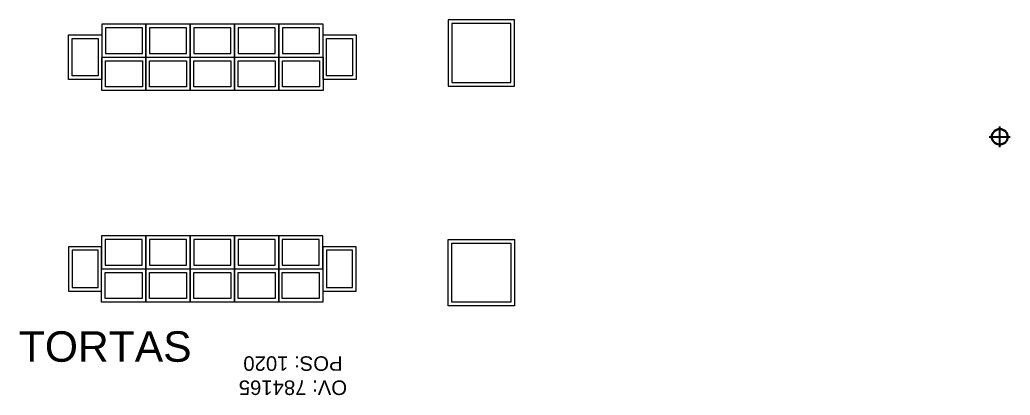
# Model space of a CAD drawing. Header units: millimetres. Extents: x 1478096 to 1808313, y 619971 to 762366.
# Drawn here: x 1789300 to 1802941, y 677083 to 682256 of the extents above; entities that cross this region are included whole.
import ezdxf

# ---------------------------------------------------------------- set-up
doc = ezdxf.new("R2010")
doc.units = ezdxf.units.MM
doc.header["$LTSCALE"] = 10
for name, color, linetype in [('COSTAN-EXH-NOMENCLATURAS', 7, 'Continuous'), ('ZZZZ0_Estructura', 251, 'Continuous'), ('ZZZZW-section count', 250, 'Continuous')]:
    doc.layers.add(name, color=color, linetype=linetype)
doc.layers.add('ZZZZBLOQUES', color=7, linetype='Continuous', lineweight=0)
doc.styles.add('costan', font='ARIAL.TTF')
doc.styles.add('HEAD', font='ARIAL.TTF', dxfattribs={"height": 0.6})

msp = doc.modelspace()

# ---------------------------------------------------------------- hatches: boundary and pattern name
at = {"layer": 'ZZZZ0_Estructura'}
h = msp.add_hatch(dxfattribs=at)
h.set_pattern_fill('ANSI31', color=1, scale=2, angle=-180, style=0)
h.set_pattern_definition([(225, (3352251.955, 1217049.476), (4.49012806, -4.49012806), [])])
h.paths.add_polyline_path([(1802686.885, 680643.782, 1), (1802906.885, 680643.782, 1)])
h.paths.add_polyline_path([(1802691.685, 680643.782, 1), (1802902.085, 680643.782, 1)], flags=16)

# ---------------------------------------------------------------- linework, layer by layer
at = {"layer": 'ZZZZ0_Estructura', "color": 1}
for p, q in [((1802796.885, 680500.091, 0.035), (1802796.885, 680787.473, 0.035)), ((1802653.194, 680643.782, 0.035), (1802940.576, 680643.782, 0.035))]:
    msp.add_line(p, q, dxfattribs=at)
for radius in [110, 105.2]:
    msp.add_circle((1802796.885, 680643.782, 0.035), radius, dxfattribs=at)
at = {"layer": 'ZZZZBLOQUES', "color": 44, "extrusion": (-0.00012132, -5.02522e-05, 1)}
for points, elevation in [([(1790427.95, 681739.913), (1791037.551, 681739.913), (1791037.55, 682197.113), (1790427.95, 682197.113)], 2087.434), ([(1791037.551, 681739.913), (1791647.151, 681739.913), (1791647.151, 682197.113), (1791037.551, 682197.113)], 2087.434), ([(1791647.151, 681739.914), (1792256.751, 681739.914), (1792256.751, 682197.114), (1791647.151, 682197.114)], 2087.434), ([(1792256.751, 681739.914), (1792866.351, 681739.914), (1792866.351, 682197.114), (1792256.751, 682197.114)], 2087.434), ([(1792866.351, 681739.914), (1793475.952, 681739.914), (1793475.951, 682197.114), (1792866.351, 682197.114)], 2087.434), ([(1790477.95, 681789.913), (1790987.551, 681789.913), (1790987.55, 682147.113), (1790477.95, 682147.113)], 2087.434), ([(1791087.551, 681789.913), (1791597.151, 681789.913), (1791597.151, 682147.113), (1791087.551, 682147.113)], 2087.434), ([(1791697.151, 681789.914), (1792206.751, 681789.914), (1792206.751, 682147.114), (1791697.151, 682147.114)], 2087.434), ([(1792306.751, 681789.914), (1792816.351, 681789.914), (1792816.351, 682147.114), (1792306.751, 682147.114)], 2087.434), ([(1792916.351, 681789.914), (1793425.952, 681789.914), (1793425.951, 682147.114), (1792916.351, 682147.114)], 2087.434), ([(1789970.75, 682046.828), (1790427.95, 682046.828), (1790427.95, 681432.998), (1789970.75, 681432.998)], 2087.767), ([(1790020.75, 681996.828), (1790377.95, 681996.828), (1790377.95, 681482.998), (1790020.75, 681482.998)], 2087.767), ([(1793475.951, 682046.828), (1793933.152, 682046.828), (1793933.152, 681432.998), (1793475.951, 681432.998)], 2087.434), ([(1793525.951, 681996.828), (1793883.152, 681996.828), (1793883.152, 681482.998), (1793525.951, 681482.998)], 2087.434), ([(1790427.95, 681739.913), (1791037.551, 681739.913), (1791037.55, 681282.713), (1790427.95, 681282.713)], 2087.434), ([(1790477.95, 681689.913), (1790987.55, 681689.913), (1790987.55, 681332.713), (1790477.95, 681332.713)], 2087.434), ([(1791037.551, 681739.913), (1791647.151, 681739.913), (1791647.15, 681282.713), (1791037.55, 681282.713)], 2087.434), ([(1791087.551, 681689.913), (1791597.151, 681689.913), (1791597.15, 681332.713), (1791087.55, 681332.713)], 2087.434), ([(1791647.151, 681739.914), (1792256.751, 681739.914), (1792256.751, 681282.714), (1791647.151, 681282.714)], 2087.434), ([(1791697.151, 681689.914), (1792206.751, 681689.914), (1792206.751, 681332.714), (1791697.151, 681332.714)], 2087.434), ([(1792256.751, 681739.914), (1792866.351, 681739.914), (1792866.351, 681282.714), (1792256.751, 681282.714)], 2087.434), ([(1792306.751, 681689.914), (1792816.351, 681689.914), (1792816.351, 681332.714), (1792306.751, 681332.714)], 2087.434), ([(1792866.351, 681739.914), (1793475.952, 681739.914), (1793475.951, 681282.714), (1792866.351, 681282.714)], 2087.434), ([(1792916.351, 681689.914), (1793425.952, 681689.914), (1793425.951, 681332.714), (1792916.351, 681332.714)], 2087.434)]:
    msp.add_lwpolyline(points, close=True, dxfattribs=dict(at, elevation=elevation))
at = {"layer": 'ZZZZBLOQUES', "color": 44, "elevation": -0.029}
for points in [[(1796113.5, 681342.061), (1796113.5, 682256.19), (1795199.372, 682256.19), (1795199.372, 681342.061)], [(1796063.5, 681392.061), (1796063.5, 682206.19), (1795249.372, 682206.19), (1795249.372, 681392.061)], [(1796113.5, 679229.734), (1796113.5, 678315.606), (1795199.372, 678315.606), (1795199.372, 679229.734)], [(1796063.5, 679179.734), (1796063.5, 678365.606), (1795249.372, 678365.606), (1795249.372, 679179.734)]]:
    msp.add_lwpolyline(points, close=True, dxfattribs=at)
at = {"layer": 'ZZZZBLOQUES', "color": 44, "extrusion": (-0.00012132, 5.02522e-05, 1)}
for points, elevation in [([(1790427.066, 678822.466), (1791036.666, 678822.467), (1791036.665, 679279.667), (1790427.065, 679279.666)], 2155.917), ([(1790477.065, 678872.466), (1790986.666, 678872.467), (1790986.665, 679229.667), (1790477.065, 679229.666)], 2155.917), ([(1791036.666, 678822.467), (1791646.266, 678822.467), (1791646.266, 679279.667), (1791036.666, 679279.667)], 2155.917), ([(1791086.666, 678872.467), (1791596.266, 678872.467), (1791596.266, 679229.667), (1791086.666, 679229.667)], 2155.917), ([(1791646.266, 678822.466), (1792255.866, 678822.466), (1792255.866, 679279.666), (1791646.266, 679279.666)], 2155.917), ([(1791696.266, 678872.466), (1792205.866, 678872.466), (1792205.866, 679229.666), (1791696.266, 679229.666)], 2155.917), ([(1792255.866, 678822.466), (1792865.467, 678822.466), (1792865.466, 679279.666), (1792255.866, 679279.666)], 2155.917), ([(1792305.866, 678872.466), (1792815.467, 678872.466), (1792815.466, 679229.666), (1792305.866, 679229.666)], 2155.917), ([(1792865.467, 678822.465), (1793475.067, 678822.465), (1793475.066, 679279.665), (1792865.466, 679279.665)], 2155.917), ([(1792915.467, 678872.465), (1793425.067, 678872.465), (1793425.067, 679229.665), (1792915.466, 679229.665)], 2155.917), ([(1789969.865, 678515.551), (1790427.066, 678515.551), (1790427.065, 679129.382), (1789969.865, 679129.382)], 2156.25), ([(1790019.865, 678565.551), (1790377.066, 678565.551), (1790377.065, 679079.382), (1790019.865, 679079.382)], 2156.25), ([(1793475.066, 678515.551), (1793932.267, 678515.552), (1793932.267, 679129.382), (1793475.066, 679129.382)], 2155.917), ([(1793525.066, 678565.551), (1793882.267, 678565.552), (1793882.267, 679079.382), (1793525.066, 679079.382)], 2155.917), ([(1790427.066, 678822.467), (1791036.666, 678822.467), (1791036.666, 678365.267), (1790427.066, 678365.267)], 2155.917), ([(1791036.666, 678822.467), (1791646.266, 678822.467), (1791646.266, 678365.267), (1791036.666, 678365.267)], 2155.917), ([(1791646.266, 678822.466), (1792255.866, 678822.466), (1792255.866, 678365.266), (1791646.266, 678365.266)], 2155.917), ([(1792255.866, 678822.466), (1792865.467, 678822.466), (1792865.466, 678365.266), (1792255.866, 678365.266)], 2155.917), ([(1792865.467, 678822.465), (1793475.067, 678822.466), (1793475.067, 678365.266), (1792865.467, 678365.265)], 2155.917), ([(1790477.066, 678772.467), (1790986.666, 678772.467), (1790986.666, 678415.267), (1790477.066, 678415.267)], 2155.917), ([(1791086.666, 678772.467), (1791596.266, 678772.467), (1791596.266, 678415.267), (1791086.666, 678415.267)], 2155.917), ([(1791696.266, 678772.466), (1792205.866, 678772.466), (1792205.866, 678415.266), (1791696.266, 678415.266)], 2155.917), ([(1792305.866, 678772.466), (1792815.467, 678772.466), (1792815.466, 678415.266), (1792305.866, 678415.266)], 2155.917), ([(1792915.467, 678772.465), (1793425.067, 678772.466), (1793425.067, 678415.266), (1792915.467, 678415.265)], 2155.917)]:
    msp.add_lwpolyline(points, close=True, dxfattribs=dict(at, elevation=elevation))

# ---------------------------------------------------------------- texts
at = {"layer": 'COSTAN-EXH-NOMENCLATURAS', "insert": (1793061.522, 677353.86), "char_height": 200, "attachment_point": 5, "rotation": 180, "style": 'costan'}
msp.add_mtext('OV: 784165\\PPOS: 1020', dxfattribs=at)
at = {"layer": 'ZZZZW-section count', "style": 'HEAD'}
msp.add_text('TORTAS', height=420, dxfattribs=at).set_placement((1789286.38, 677543.693, -337265.608))

doc.saveas('drawing.dxf')
